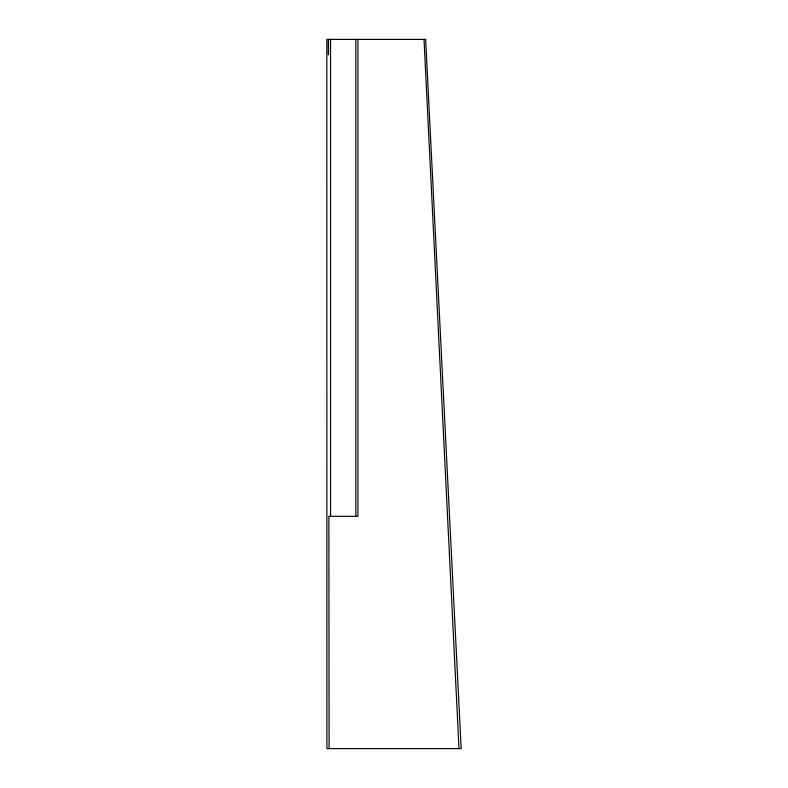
<?xml version="1.0" encoding="UTF-8"?>
<svg xmlns="http://www.w3.org/2000/svg" width="788" height="788" viewBox="0 0 788 788"><rect width="100%" height="100%" fill="white"/><g stroke="black" fill="none" stroke-linecap="round" stroke-linejoin="round"><path stroke-width="1.18" d="M424.023 39.4L458.99 748.6M328.429 39.4L328.448 54.815L328.448 39.4M329.089 748.6L328.872 516.307L357.929 516.307L357.929 39.4M355.841 39.4L355.841 516.307M330.527 39.4L330.527 516.307M425.638 39.4L326.823 39.4L326.902 748.6L461.177 748.6L425.638 39.4"/></g></svg>
